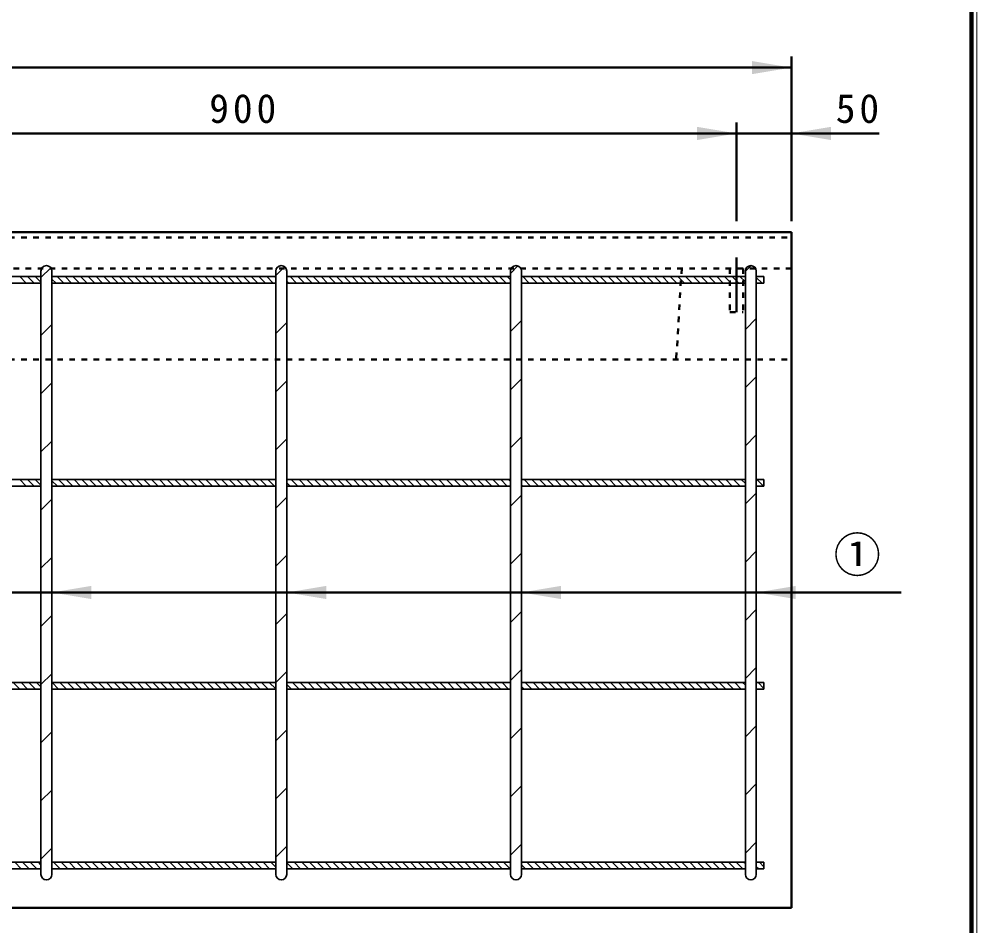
# Model space of a CAD drawing. Units: millimetres, scale not verified. Extents: x 100 to 4105, y 100 to 2870.
# Drawn here: x 3232 to 4105, y 916 to 1743 of the extents above; entities that cross this region are included whole.
import ezdxf
from ezdxf.enums import TextEntityAlignment as Align

# ---------------------------------------------------------------- set-up
doc = ezdxf.new("R2010")
doc.units = ezdxf.units.MM
doc.header["$LTSCALE"] = 5
doc.linetypes.add('USER1', pattern=[2.2, 1, -1.2])
doc.linetypes.add('USER2', pattern=[13.4, 10, -1.2, 1, -1.2])
doc.layers.add('V-nasSTD', color=7, linetype='Continuous', lineweight=50)
doc.styles.add('ＭＳ ゴシック', font='')
doc.styles.get('ＭＳ ゴシック').set_extended_font_data('MS Gothic')

msp = doc.modelspace()

# ---------------------------------------------------------------- hatches: boundary and pattern name
at = {"layer": 'V-nasSTD'}
for points in [[(3900, 1692.887), (3936, 1698.887), (3900, 1704.887)], [(3850, 1632.887), (3886, 1638.887), (3850, 1644.887)], [(3972, 1644.887), (3936, 1638.887), (3972, 1632.887)], [(3298, 1226.387), (3262, 1220.387), (3298, 1214.387)], [(3512, 1226.387), (3476, 1220.387), (3512, 1214.387)], [(3726, 1226.387), (3690, 1220.387), (3726, 1214.387)], [(3940, 1226.387), (3904, 1220.387), (3940, 1214.387)]]:
    msp.add_hatch(color=256, dxfattribs=at).paths.add_polyline_path(points)

# ---------------------------------------------------------------- linework, layer by layer
at = {"layer": 'V-nasSTD', "lineweight": 100}
msp.add_line((4100, 105), (4100, 2865), dxfattribs=at)
at = {"layer": 'V-nasSTD'}
for p, q in [((3936, 1558.887), (3936, 1708.887)), ((1936, 1698.887), (3936, 1698.887)), ((3886, 1558.887), (3886, 1648.887)), ((2986, 1638.887), (3886, 1638.887)), ((3886, 1638.887), (3936, 1638.887)), ((4016, 1638.887), (3936, 1638.887)), ((1936, 1548.887), (3936, 1548.887)), ((3936, 1548.887), (3936, 932.887)), ((4036, 1220.387), (2936, 1220.387)), ((1936, 932.887), (3936, 932.887))]:
    msp.add_line(p, q, dxfattribs=at)
at = {"layer": 'V-nasSTD', "linetype": 'USER1'}
for p, q in [((1936, 1543.887), (3936, 1543.887)), ((3936, 1515.887), (1936, 1515.887)), ((3836, 1515.887), (3831, 1432.887)), ((3880, 1515.887), (3880, 1475.887)), ((3892, 1515.887), (3892, 1475.887)), ((3880, 1475.887), (3892, 1475.887)), ((1936, 1432.887), (3936, 1432.887))]:
    msp.add_line(p, q, dxfattribs=at)
at = {"layer": 'V-nasSTD', "linetype": 'USER2'}
msp.add_line((3886, 1525.887), (3886, 1475.887), dxfattribs=at)
at = {"layer": 'V-nasSTD', "lineweight": 35}
for p, q in [((3252, 1507.578), (3260.917, 1516.495)), ((3252, 1513.387), (3252, 963.387)), ((3262, 1513.387), (3262, 963.387)), ((3466, 1509.446), (3473.966, 1517.412)), ((3466, 1513.387), (3466, 963.387)), ((3476, 1513.387), (3476, 963.387)), ((3680, 1511.314), (3686.755, 1518.069)), ((3680, 1513.387), (3680, 963.387)), ((3690, 1513.387), (3690, 963.387)), ((3894, 1513.182), (3899.201, 1518.383)), ((3894, 1513.387), (3894, 963.387)), ((3904, 1513.387), (3904, 963.387)), ((3048, 1508.387), (3252, 1508.387)), ((3048, 1502.387), (3252, 1502.387)), ((3232.642, 1508.387), (3238.642, 1502.387)), ((3239.713, 1508.387), (3245.713, 1502.387)), ((3246.785, 1508.387), (3252, 1503.171)), ((3262, 1508.387), (3466, 1508.387)), ((3262, 1506.161), (3265.774, 1502.387)), ((3262, 1502.387), (3466, 1502.387)), ((3266.845, 1508.387), (3272.845, 1502.387)), ((3273.917, 1508.387), (3279.917, 1502.387)), ((3280.988, 1508.387), (3286.988, 1502.387)), ((3288.059, 1508.387), (3294.059, 1502.387)), ((3295.13, 1508.387), (3301.13, 1502.387)), ((3302.201, 1508.387), (3308.201, 1502.387)), ((3309.272, 1508.387), (3315.272, 1502.387)), ((3316.343, 1508.387), (3322.343, 1502.387)), ((3323.414, 1508.387), (3329.414, 1502.387)), ((3330.485, 1508.387), (3336.485, 1502.387)), ((3337.556, 1508.387), (3343.556, 1502.387)), ((3344.627, 1508.387), (3350.627, 1502.387)), ((3351.698, 1508.387), (3357.698, 1502.387)), ((3358.769, 1508.387), (3364.769, 1502.387)), ((3365.84, 1508.387), (3371.84, 1502.387)), ((3372.912, 1508.387), (3378.912, 1502.387)), ((3379.983, 1508.387), (3385.983, 1502.387)), ((3387.054, 1508.387), (3393.054, 1502.387)), ((3394.125, 1508.387), (3400.125, 1502.387)), ((3401.196, 1508.387), (3407.196, 1502.387)), ((3408.267, 1508.387), (3414.267, 1502.387)), ((3415.338, 1508.387), (3421.338, 1502.387)), ((3422.409, 1508.387), (3428.409, 1502.387)), ((3429.48, 1508.387), (3435.48, 1502.387)), ((3436.551, 1508.387), (3442.551, 1502.387)), ((3443.622, 1508.387), (3449.622, 1502.387)), ((3450.693, 1508.387), (3456.693, 1502.387)), ((3457.764, 1508.387), (3463.764, 1502.387)), ((3464.835, 1508.387), (3466, 1507.222)), ((3476, 1508.387), (3680, 1508.387)), ((3476, 1504.293), (3477.906, 1502.387)), ((3476, 1502.387), (3680, 1502.387)), ((3478.978, 1508.387), (3484.978, 1502.387)), ((3486.049, 1508.387), (3492.049, 1502.387)), ((3493.12, 1508.387), (3499.12, 1502.387)), ((3500.191, 1508.387), (3506.191, 1502.387)), ((3507.262, 1508.387), (3513.262, 1502.387)), ((3514.333, 1508.387), (3520.333, 1502.387)), ((3521.404, 1508.387), (3527.404, 1502.387)), ((3528.475, 1508.387), (3534.475, 1502.387)), ((3535.546, 1508.387), (3541.546, 1502.387)), ((3542.617, 1508.387), (3548.617, 1502.387)), ((3549.688, 1508.387), (3555.688, 1502.387)), ((3556.759, 1508.387), (3562.759, 1502.387)), ((3563.83, 1508.387), (3569.83, 1502.387)), ((3570.901, 1508.387), (3576.901, 1502.387)), ((3577.972, 1508.387), (3583.972, 1502.387)), ((3585.044, 1508.387), (3591.044, 1502.387)), ((3592.115, 1508.387), (3598.115, 1502.387)), ((3599.186, 1508.387), (3605.186, 1502.387)), ((3606.257, 1508.387), (3612.257, 1502.387)), ((3613.328, 1508.387), (3619.328, 1502.387)), ((3620.399, 1508.387), (3626.399, 1502.387)), ((3627.47, 1508.387), (3633.47, 1502.387)), ((3634.541, 1508.387), (3640.541, 1502.387)), ((3641.612, 1508.387), (3647.612, 1502.387)), ((3648.683, 1508.387), (3654.683, 1502.387)), ((3655.754, 1508.387), (3661.754, 1502.387)), ((3662.825, 1508.387), (3668.825, 1502.387)), ((3669.896, 1508.387), (3675.896, 1502.387)), ((3676.967, 1508.387), (3680, 1505.354)), ((3690, 1508.387), (3894, 1508.387)), ((3690, 1502.387), (3894, 1502.387)), ((3691.11, 1508.387), (3697.11, 1502.387)), ((3698.181, 1508.387), (3704.181, 1502.387)), ((3705.252, 1508.387), (3711.252, 1502.387)), ((3712.323, 1508.387), (3718.323, 1502.387)), ((3719.394, 1508.387), (3725.394, 1502.387)), ((3726.465, 1508.387), (3732.465, 1502.387)), ((3733.536, 1508.387), (3739.536, 1502.387)), ((3740.607, 1508.387), (3746.607, 1502.387)), ((3747.678, 1508.387), (3753.678, 1502.387)), ((3754.749, 1508.387), (3760.749, 1502.387)), ((3761.82, 1508.387), (3767.82, 1502.387)), ((3768.891, 1508.387), (3774.891, 1502.387)), ((3775.962, 1508.387), (3781.962, 1502.387)), ((3783.033, 1508.387), (3789.033, 1502.387)), ((3790.105, 1508.387), (3796.105, 1502.387)), ((3797.176, 1508.387), (3803.176, 1502.387)), ((3804.247, 1508.387), (3810.247, 1502.387)), ((3811.318, 1508.387), (3817.318, 1502.387)), ((3818.389, 1508.387), (3824.389, 1502.387)), ((3825.46, 1508.387), (3831.46, 1502.387)), ((3832.531, 1508.387), (3838.531, 1502.387)), ((3839.602, 1508.387), (3845.602, 1502.387)), ((3846.673, 1508.387), (3852.673, 1502.387)), ((3853.744, 1508.387), (3859.744, 1502.387)), ((3860.815, 1508.387), (3866.815, 1502.387)), ((3867.886, 1508.387), (3873.886, 1502.387)), ((3874.957, 1508.387), (3880.957, 1502.387)), ((3882.028, 1508.387), (3888.028, 1502.387)), ((3889.099, 1508.387), (3894, 1503.486)), ((3904, 1508.387), (3911, 1508.387)), ((3904, 1507.628), (3909.242, 1502.387)), ((3904, 1502.387), (3911, 1502.387)), ((3910.313, 1508.387), (3911, 1507.699)), ((3911, 1508.387), (3911, 1502.387)), ((3680, 1458.281), (3690, 1468.281)), ((3894, 1460.149), (3904, 1470.149)), ((3252, 1454.545), (3262, 1464.545)), ((3466, 1456.413), (3476, 1466.413)), ((3680, 1405.248), (3690, 1415.248)), ((3894, 1407.116), (3904, 1417.116)), ((3252, 1401.512), (3262, 1411.512)), ((3466, 1403.38), (3476, 1413.38)), ((3680, 1352.215), (3690, 1362.215)), ((3894, 1354.083), (3904, 1364.083)), ((3252, 1348.479), (3262, 1358.479)), ((3466, 1350.347), (3476, 1360.347)), ((3048, 1323.387), (3252, 1323.387)), ((3232.642, 1323.387), (3238.642, 1317.387)), ((3239.713, 1323.387), (3245.713, 1317.387)), ((3246.785, 1323.387), (3252, 1318.171)), ((3262, 1323.387), (3466, 1323.387)), ((3262, 1322.313), (3266.927, 1317.387)), ((3267.998, 1323.387), (3273.998, 1317.387)), ((3275.069, 1323.387), (3281.069, 1317.387)), ((3282.14, 1323.387), (3288.14, 1317.387)), ((3289.211, 1323.387), (3295.211, 1317.387)), ((3296.282, 1323.387), (3302.282, 1317.387)), ((3303.353, 1323.387), (3309.353, 1317.387)), ((3310.424, 1323.387), (3316.424, 1317.387)), ((3317.495, 1323.387), (3323.495, 1317.387)), ((3324.566, 1323.387), (3330.566, 1317.387)), ((3331.637, 1323.387), (3337.637, 1317.387)), ((3338.708, 1323.387), (3344.708, 1317.387)), ((3345.779, 1323.387), (3351.779, 1317.387)), ((3352.851, 1323.387), (3358.851, 1317.387)), ((3359.922, 1323.387), (3365.922, 1317.387)), ((3366.993, 1323.387), (3372.993, 1317.387)), ((3374.064, 1323.387), (3380.064, 1317.387)), ((3381.135, 1323.387), (3387.135, 1317.387)), ((3388.206, 1323.387), (3394.206, 1317.387)), ((3395.277, 1323.387), (3401.277, 1317.387)), ((3402.348, 1323.387), (3408.348, 1317.387)), ((3409.419, 1323.387), (3415.419, 1317.387)), ((3416.49, 1323.387), (3422.49, 1317.387)), ((3423.561, 1323.387), (3429.561, 1317.387)), ((3430.632, 1323.387), (3436.632, 1317.387)), ((3437.703, 1323.387), (3443.703, 1317.387)), ((3444.774, 1323.387), (3450.774, 1317.387)), ((3451.845, 1323.387), (3457.845, 1317.387)), ((3458.917, 1323.387), (3464.917, 1317.387)), ((3476, 1323.387), (3680, 1323.387)), ((3476, 1320.445), (3479.059, 1317.387)), ((3480.13, 1323.387), (3486.13, 1317.387)), ((3487.201, 1323.387), (3493.201, 1317.387)), ((3494.272, 1323.387), (3500.272, 1317.387)), ((3501.343, 1323.387), (3507.343, 1317.387)), ((3508.414, 1323.387), (3514.414, 1317.387)), ((3515.485, 1323.387), (3521.485, 1317.387)), ((3522.556, 1323.387), (3528.556, 1317.387)), ((3529.627, 1323.387), (3535.627, 1317.387)), ((3536.698, 1323.387), (3542.698, 1317.387)), ((3543.769, 1323.387), (3549.769, 1317.387)), ((3550.84, 1323.387), (3556.84, 1317.387)), ((3557.912, 1323.387), (3563.912, 1317.387)), ((3564.983, 1323.387), (3570.983, 1317.387)), ((3572.054, 1323.387), (3578.054, 1317.387)), ((3579.125, 1323.387), (3585.125, 1317.387)), ((3586.196, 1323.387), (3592.196, 1317.387)), ((3593.267, 1323.387), (3599.267, 1317.387)), ((3600.338, 1323.387), (3606.338, 1317.387)), ((3607.409, 1323.387), (3613.409, 1317.387)), ((3614.48, 1323.387), (3620.48, 1317.387)), ((3621.551, 1323.387), (3627.551, 1317.387)), ((3628.622, 1323.387), (3634.622, 1317.387)), ((3635.693, 1323.387), (3641.693, 1317.387)), ((3642.764, 1323.387), (3648.764, 1317.387)), ((3649.835, 1323.387), (3655.835, 1317.387)), ((3656.906, 1323.387), (3662.906, 1317.387)), ((3663.978, 1323.387), (3669.978, 1317.387)), ((3671.049, 1323.387), (3677.049, 1317.387)), ((3678.12, 1323.387), (3680, 1321.506)), ((3690, 1323.387), (3894, 1323.387)), ((3690, 1318.577), (3691.191, 1317.387)), ((3692.262, 1323.387), (3698.262, 1317.387)), ((3699.333, 1323.387), (3705.333, 1317.387)), ((3706.404, 1323.387), (3712.404, 1317.387)), ((3713.475, 1323.387), (3719.475, 1317.387)), ((3720.546, 1323.387), (3726.546, 1317.387)), ((3727.617, 1323.387), (3733.617, 1317.387)), ((3734.688, 1323.387), (3740.688, 1317.387)), ((3741.759, 1323.387), (3747.759, 1317.387)), ((3748.83, 1323.387), (3754.83, 1317.387)), ((3755.901, 1323.387), (3761.901, 1317.387)), ((3762.972, 1323.387), (3768.972, 1317.387)), ((3770.044, 1323.387), (3776.044, 1317.387)), ((3777.115, 1323.387), (3783.115, 1317.387)), ((3784.186, 1323.387), (3790.186, 1317.387)), ((3791.257, 1323.387), (3797.257, 1317.387)), ((3798.328, 1323.387), (3804.328, 1317.387)), ((3805.399, 1323.387), (3811.399, 1317.387)), ((3812.47, 1323.387), (3818.47, 1317.387)), ((3819.541, 1323.387), (3825.541, 1317.387)), ((3826.612, 1323.387), (3832.612, 1317.387)), ((3833.683, 1323.387), (3839.683, 1317.387)), ((3840.754, 1323.387), (3846.754, 1317.387)), ((3847.825, 1323.387), (3853.825, 1317.387)), ((3854.896, 1323.387), (3860.896, 1317.387)), ((3861.967, 1323.387), (3867.967, 1317.387)), ((3869.038, 1323.387), (3875.038, 1317.387)), ((3876.11, 1323.387), (3882.11, 1317.387)), ((3883.181, 1323.387), (3889.181, 1317.387)), ((3890.252, 1323.387), (3894, 1319.638)), ((3904, 1323.387), (3911, 1323.387)), ((3904.394, 1323.387), (3910.394, 1317.387)), ((3911, 1323.387), (3911, 1317.387)), ((3048, 1317.387), (3252, 1317.387)), ((3262, 1317.387), (3466, 1317.387)), ((3476, 1317.387), (3680, 1317.387)), ((3690, 1317.387), (3894, 1317.387)), ((3894, 1301.05), (3904, 1311.05)), ((3904, 1317.387), (3911, 1317.387)), ((3252, 1295.446), (3262, 1305.446)), ((3466, 1297.314), (3476, 1307.314)), ((3680, 1299.182), (3690, 1309.182)), ((3894, 1248.017), (3904, 1258.017)), ((3252, 1242.413), (3262, 1252.413)), ((3466, 1244.281), (3476, 1254.281)), ((3680, 1246.149), (3690, 1256.149)), ((3894, 1194.984), (3904, 1204.984)), ((3252, 1189.38), (3262, 1199.38)), ((3466, 1191.248), (3476, 1201.248)), ((3680, 1193.116), (3690, 1203.116)), ((3252, 1136.347), (3262, 1146.347)), ((3466, 1138.215), (3476, 1148.215)), ((3680, 1140.083), (3690, 1150.083)), ((3894, 1141.951), (3904, 1151.951)), ((3048, 1138.387), (3252, 1138.387)), ((3226.724, 1138.387), (3232.724, 1132.387)), ((3233.795, 1138.387), (3239.795, 1132.387)), ((3240.866, 1138.387), (3246.866, 1132.387)), ((3247.937, 1138.387), (3252, 1134.323)), ((3262, 1138.387), (3466, 1138.387)), ((3262.079, 1138.387), (3268.079, 1132.387)), ((3269.15, 1138.387), (3275.15, 1132.387)), ((3276.221, 1138.387), (3282.221, 1132.387)), ((3283.292, 1138.387), (3289.292, 1132.387)), ((3290.363, 1138.387), (3296.363, 1132.387)), ((3297.434, 1138.387), (3303.434, 1132.387)), ((3304.505, 1138.387), (3310.505, 1132.387)), ((3311.576, 1138.387), (3317.576, 1132.387)), ((3318.647, 1138.387), (3324.647, 1132.387)), ((3325.718, 1138.387), (3331.718, 1132.387)), ((3332.79, 1138.387), (3338.79, 1132.387)), ((3339.861, 1138.387), (3345.861, 1132.387)), ((3346.932, 1138.387), (3352.932, 1132.387)), ((3354.003, 1138.387), (3360.003, 1132.387)), ((3361.074, 1138.387), (3367.074, 1132.387)), ((3368.145, 1138.387), (3374.145, 1132.387)), ((3375.216, 1138.387), (3381.216, 1132.387)), ((3382.287, 1138.387), (3388.287, 1132.387)), ((3389.358, 1138.387), (3395.358, 1132.387)), ((3396.429, 1138.387), (3402.429, 1132.387)), ((3403.5, 1138.387), (3409.5, 1132.387)), ((3410.571, 1138.387), (3416.571, 1132.387)), ((3417.642, 1138.387), (3423.642, 1132.387)), ((3424.713, 1138.387), (3430.713, 1132.387)), ((3431.785, 1138.387), (3437.785, 1132.387)), ((3438.856, 1138.387), (3444.856, 1132.387)), ((3445.927, 1138.387), (3451.927, 1132.387)), ((3452.998, 1138.387), (3458.998, 1132.387)), ((3460.069, 1138.387), (3466, 1132.455)), ((3476, 1138.387), (3680, 1138.387)), ((3476, 1136.598), (3480.211, 1132.387)), ((3481.282, 1138.387), (3487.282, 1132.387)), ((3488.353, 1138.387), (3494.353, 1132.387)), ((3495.424, 1138.387), (3501.424, 1132.387)), ((3502.495, 1138.387), (3508.495, 1132.387)), ((3509.566, 1138.387), (3515.566, 1132.387)), ((3516.637, 1138.387), (3522.637, 1132.387)), ((3523.708, 1138.387), (3529.708, 1132.387)), ((3530.779, 1138.387), (3536.779, 1132.387)), ((3537.851, 1138.387), (3543.851, 1132.387)), ((3544.922, 1138.387), (3550.922, 1132.387)), ((3551.993, 1138.387), (3557.993, 1132.387)), ((3559.064, 1138.387), (3565.064, 1132.387)), ((3566.135, 1138.387), (3572.135, 1132.387)), ((3573.206, 1138.387), (3579.206, 1132.387)), ((3580.277, 1138.387), (3586.277, 1132.387)), ((3587.348, 1138.387), (3593.348, 1132.387)), ((3594.419, 1138.387), (3600.419, 1132.387)), ((3601.49, 1138.387), (3607.49, 1132.387)), ((3608.561, 1138.387), (3614.561, 1132.387)), ((3615.632, 1138.387), (3621.632, 1132.387)), ((3622.703, 1138.387), (3628.703, 1132.387)), ((3629.774, 1138.387), (3635.774, 1132.387)), ((3636.845, 1138.387), (3642.845, 1132.387)), ((3643.917, 1138.387), (3649.917, 1132.387)), ((3650.988, 1138.387), (3656.988, 1132.387)), ((3658.059, 1138.387), (3664.059, 1132.387)), ((3665.13, 1138.387), (3671.13, 1132.387)), ((3672.201, 1138.387), (3678.201, 1132.387)), ((3679.272, 1138.387), (3680, 1137.659)), ((3690, 1138.387), (3894, 1138.387)), ((3693.414, 1138.387), (3699.414, 1132.387)), ((3700.485, 1138.387), (3706.485, 1132.387)), ((3707.556, 1138.387), (3713.556, 1132.387)), ((3714.627, 1138.387), (3720.627, 1132.387)), ((3721.698, 1138.387), (3727.698, 1132.387)), ((3728.769, 1138.387), (3734.769, 1132.387)), ((3735.84, 1138.387), (3741.84, 1132.387)), ((3742.912, 1138.387), (3748.912, 1132.387)), ((3749.983, 1138.387), (3755.983, 1132.387)), ((3757.054, 1138.387), (3763.054, 1132.387)), ((3764.125, 1138.387), (3770.125, 1132.387)), ((3771.196, 1138.387), (3777.196, 1132.387)), ((3778.267, 1138.387), (3784.267, 1132.387)), ((3785.338, 1138.387), (3791.338, 1132.387)), ((3792.409, 1138.387), (3798.409, 1132.387)), ((3799.48, 1138.387), (3805.48, 1132.387)), ((3806.551, 1138.387), (3812.551, 1132.387)), ((3813.622, 1138.387), (3819.622, 1132.387)), ((3820.693, 1138.387), (3826.693, 1132.387)), ((3827.764, 1138.387), (3833.764, 1132.387)), ((3834.835, 1138.387), (3840.835, 1132.387)), ((3841.906, 1138.387), (3847.906, 1132.387)), ((3848.978, 1138.387), (3854.978, 1132.387)), ((3856.049, 1138.387), (3862.049, 1132.387)), ((3863.12, 1138.387), (3869.12, 1132.387)), ((3870.191, 1138.387), (3876.191, 1132.387)), ((3877.262, 1138.387), (3883.262, 1132.387)), ((3884.333, 1138.387), (3890.333, 1132.387)), ((3891.404, 1138.387), (3894, 1135.791)), ((3904, 1138.387), (3911, 1138.387)), ((3905.546, 1138.387), (3911, 1132.933)), ((3911, 1138.387), (3911, 1132.387)), ((3048, 1132.387), (3252, 1132.387)), ((3262, 1132.387), (3466, 1132.387)), ((3476, 1132.387), (3680, 1132.387)), ((3690, 1134.73), (3692.343, 1132.387)), ((3690, 1132.387), (3894, 1132.387)), ((3904, 1132.862), (3904.475, 1132.387)), ((3904, 1132.387), (3911, 1132.387)), ((3252, 1083.314), (3262, 1093.314)), ((3466, 1085.182), (3476, 1095.182)), ((3680, 1087.05), (3690, 1097.05)), ((3894, 1088.918), (3904, 1098.918)), ((3252, 1030.281), (3262, 1040.281)), ((3466, 1032.149), (3476, 1042.149)), ((3680, 1034.017), (3690, 1044.017)), ((3894, 1035.885), (3904, 1045.885)), ((3252, 977.248), (3262, 987.248)), ((3466, 979.116), (3476, 989.116)), ((3680, 980.984), (3690, 990.984)), ((3894, 982.852), (3904, 992.852)), ((3048, 974.387), (3252, 974.387)), ((3228.089, 974.387), (3234.089, 968.387)), ((3235.16, 974.387), (3241.16, 968.387)), ((3242.231, 974.387), (3248.231, 968.387)), ((3249.302, 974.387), (3252, 971.689)), ((3262, 974.387), (3466, 974.387)), ((3263.444, 974.387), (3269.444, 968.387)), ((3270.515, 974.387), (3276.515, 968.387)), ((3277.586, 974.387), (3283.586, 968.387)), ((3284.658, 974.387), (3290.658, 968.387)), ((3291.729, 974.387), (3297.729, 968.387)), ((3298.8, 974.387), (3304.8, 968.387)), ((3305.871, 974.387), (3311.871, 968.387)), ((3312.942, 974.387), (3318.942, 968.387)), ((3320.013, 974.387), (3326.013, 968.387)), ((3327.084, 974.387), (3333.084, 968.387)), ((3334.155, 974.387), (3340.155, 968.387)), ((3341.226, 974.387), (3347.226, 968.387)), ((3348.297, 974.387), (3354.297, 968.387)), ((3355.368, 974.387), (3361.368, 968.387)), ((3362.439, 974.387), (3368.439, 968.387)), ((3369.51, 974.387), (3375.51, 968.387)), ((3376.581, 974.387), (3382.581, 968.387)), ((3383.652, 974.387), (3389.652, 968.387)), ((3390.724, 974.387), (3396.724, 968.387)), ((3397.795, 974.387), (3403.795, 968.387)), ((3404.866, 974.387), (3410.866, 968.387)), ((3411.937, 974.387), (3417.937, 968.387)), ((3419.008, 974.387), (3425.008, 968.387)), ((3426.079, 974.387), (3432.079, 968.387)), ((3433.15, 974.387), (3439.15, 968.387)), ((3440.221, 974.387), (3446.221, 968.387)), ((3447.292, 974.387), (3453.292, 968.387)), ((3454.363, 974.387), (3460.363, 968.387)), ((3461.434, 974.387), (3466, 969.821)), ((3476, 974.387), (3680, 974.387)), ((3476, 973.963), (3481.576, 968.387)), ((3482.647, 974.387), (3488.647, 968.387)), ((3489.718, 974.387), (3495.718, 968.387)), ((3496.79, 974.387), (3502.79, 968.387)), ((3503.861, 974.387), (3509.861, 968.387)), ((3510.932, 974.387), (3516.932, 968.387)), ((3518.003, 974.387), (3524.003, 968.387)), ((3525.074, 974.387), (3531.074, 968.387)), ((3532.145, 974.387), (3538.145, 968.387)), ((3539.216, 974.387), (3545.216, 968.387)), ((3546.287, 974.387), (3552.287, 968.387)), ((3553.358, 974.387), (3559.358, 968.387)), ((3560.429, 974.387), (3566.429, 968.387)), ((3567.5, 974.387), (3573.5, 968.387)), ((3574.571, 974.387), (3580.571, 968.387)), ((3581.642, 974.387), (3587.642, 968.387)), ((3588.713, 974.387), (3594.713, 968.387)), ((3595.785, 974.387), (3601.785, 968.387)), ((3602.856, 974.387), (3608.856, 968.387)), ((3609.927, 974.387), (3615.927, 968.387)), ((3616.998, 974.387), (3622.998, 968.387)), ((3624.069, 974.387), (3630.069, 968.387)), ((3631.14, 974.387), (3637.14, 968.387)), ((3638.211, 974.387), (3644.211, 968.387)), ((3645.282, 974.387), (3651.282, 968.387)), ((3652.353, 974.387), (3658.353, 968.387)), ((3659.424, 974.387), (3665.424, 968.387)), ((3666.495, 974.387), (3672.495, 968.387)), ((3673.566, 974.387), (3679.566, 968.387)), ((3690, 974.387), (3894, 974.387)), ((3690, 972.095), (3693.708, 968.387)), ((3694.779, 974.387), (3700.779, 968.387)), ((3701.851, 974.387), (3707.851, 968.387)), ((3708.922, 974.387), (3714.922, 968.387)), ((3715.993, 974.387), (3721.993, 968.387)), ((3723.064, 974.387), (3729.064, 968.387)), ((3730.135, 974.387), (3736.135, 968.387)), ((3737.206, 974.387), (3743.206, 968.387)), ((3744.277, 974.387), (3750.277, 968.387)), ((3751.348, 974.387), (3757.348, 968.387)), ((3758.419, 974.387), (3764.419, 968.387)), ((3765.49, 974.387), (3771.49, 968.387)), ((3772.561, 974.387), (3778.561, 968.387)), ((3779.632, 974.387), (3785.632, 968.387)), ((3786.703, 974.387), (3792.703, 968.387)), ((3793.774, 974.387), (3799.774, 968.387)), ((3800.845, 974.387), (3806.845, 968.387)), ((3807.917, 974.387), (3813.917, 968.387)), ((3814.988, 974.387), (3820.988, 968.387)), ((3822.059, 974.387), (3828.059, 968.387)), ((3829.13, 974.387), (3835.13, 968.387)), ((3836.201, 974.387), (3842.201, 968.387)), ((3843.272, 974.387), (3849.272, 968.387)), ((3850.343, 974.387), (3856.343, 968.387)), ((3857.414, 974.387), (3863.414, 968.387)), ((3864.485, 974.387), (3870.485, 968.387)), ((3871.556, 974.387), (3877.556, 968.387)), ((3878.627, 974.387), (3884.627, 968.387)), ((3885.698, 974.387), (3891.698, 968.387)), ((3892.769, 974.387), (3894, 973.156)), ((3904, 974.387), (3911, 974.387)), ((3904, 970.227), (3905.84, 968.387)), ((3906.912, 974.387), (3911, 970.298)), ((3911, 974.387), (3911, 968.387)), ((3048, 968.387), (3252, 968.387)), ((3262, 968.76), (3262.373, 968.387)), ((3262, 968.387), (3466, 968.387)), ((3476, 968.387), (3680, 968.387)), ((3690, 968.387), (3894, 968.387)), ((3904, 968.387), (3911, 968.387))]:
    msp.add_line(p, q, dxfattribs=at)
at = {"layer": 'V-nasSTD', "lineweight": 13}
msp.add_lwpolyline([(100, 100), (100, 2870), (4105, 2870), (4105, 100)], close=True, dxfattribs=at)
at = {"layer": 'V-nasSTD', "lineweight": 35}
for centre, start, end in [((3257, 1513.387), 0, 180), ((3471, 1513.387), 0, 180), ((3685, 1513.387), 0, 180), ((3899, 1513.387), 0, 180), ((3257, 963.387), 180, 0), ((3471, 963.387), 180, 0), ((3685, 963.387), 180, 0), ((3899, 963.387), 180, 0)]:
    msp.add_arc(centre, 5, start, end, dxfattribs=at)

# ---------------------------------------------------------------- texts
at = {"layer": 'V-nasSTD', "style": 'ＭＳ ゴシック'}
msp.add_text('①', height=31.67, dxfattribs=at).set_placement((3974.4, 1270.587), align=Align.TOP_LEFT)
at = {"layer": 'V-nasSTD', "char_height": 26.39, "attachment_point": 1, "style": 'ＭＳ ゴシック'}
for s, insert in [('\\T1.2;900', (3405.4, 1674.887)), ('\\T1.2;50', (3976.4, 1674.887))]:
    msp.add_mtext(s, dxfattribs=dict(at, insert=insert))

doc.saveas('drawing.dxf')
